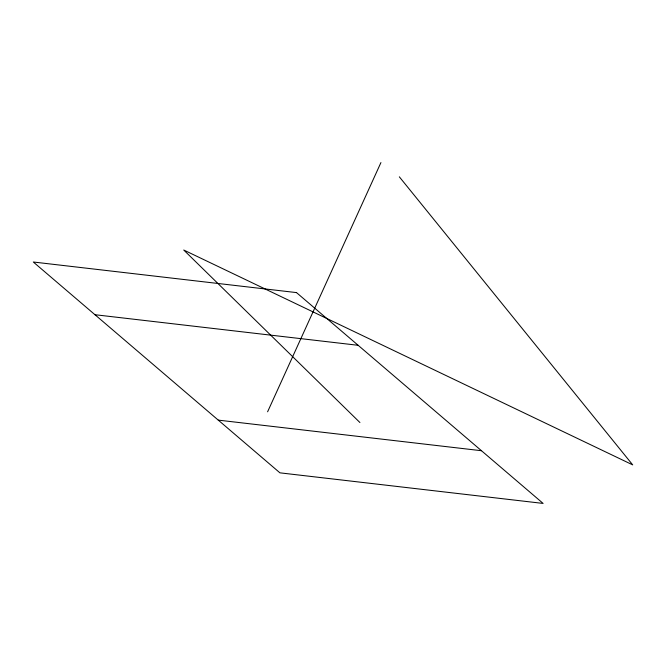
<?xml version="1.0" encoding="UTF-8"?>
<svg xmlns="http://www.w3.org/2000/svg" width="666" height="666" viewBox="0 0 666 666"><rect width="100%" height="100%" fill="white"/><g stroke="black" fill="none" stroke-linecap="round" stroke-linejoin="round"><path stroke-width="1" d="M267.599 411.796L380.935 162.571M94.955 314.71L358.166 345.304M218.265 420.121L481.476 450.724M359.915 422.527L183.741 250.025L632.7 464.876L399.334 176.831M296.503 292.599L33.3 262.004L279.928 472.835L543.131 503.429L296.503 292.599"/></g></svg>
